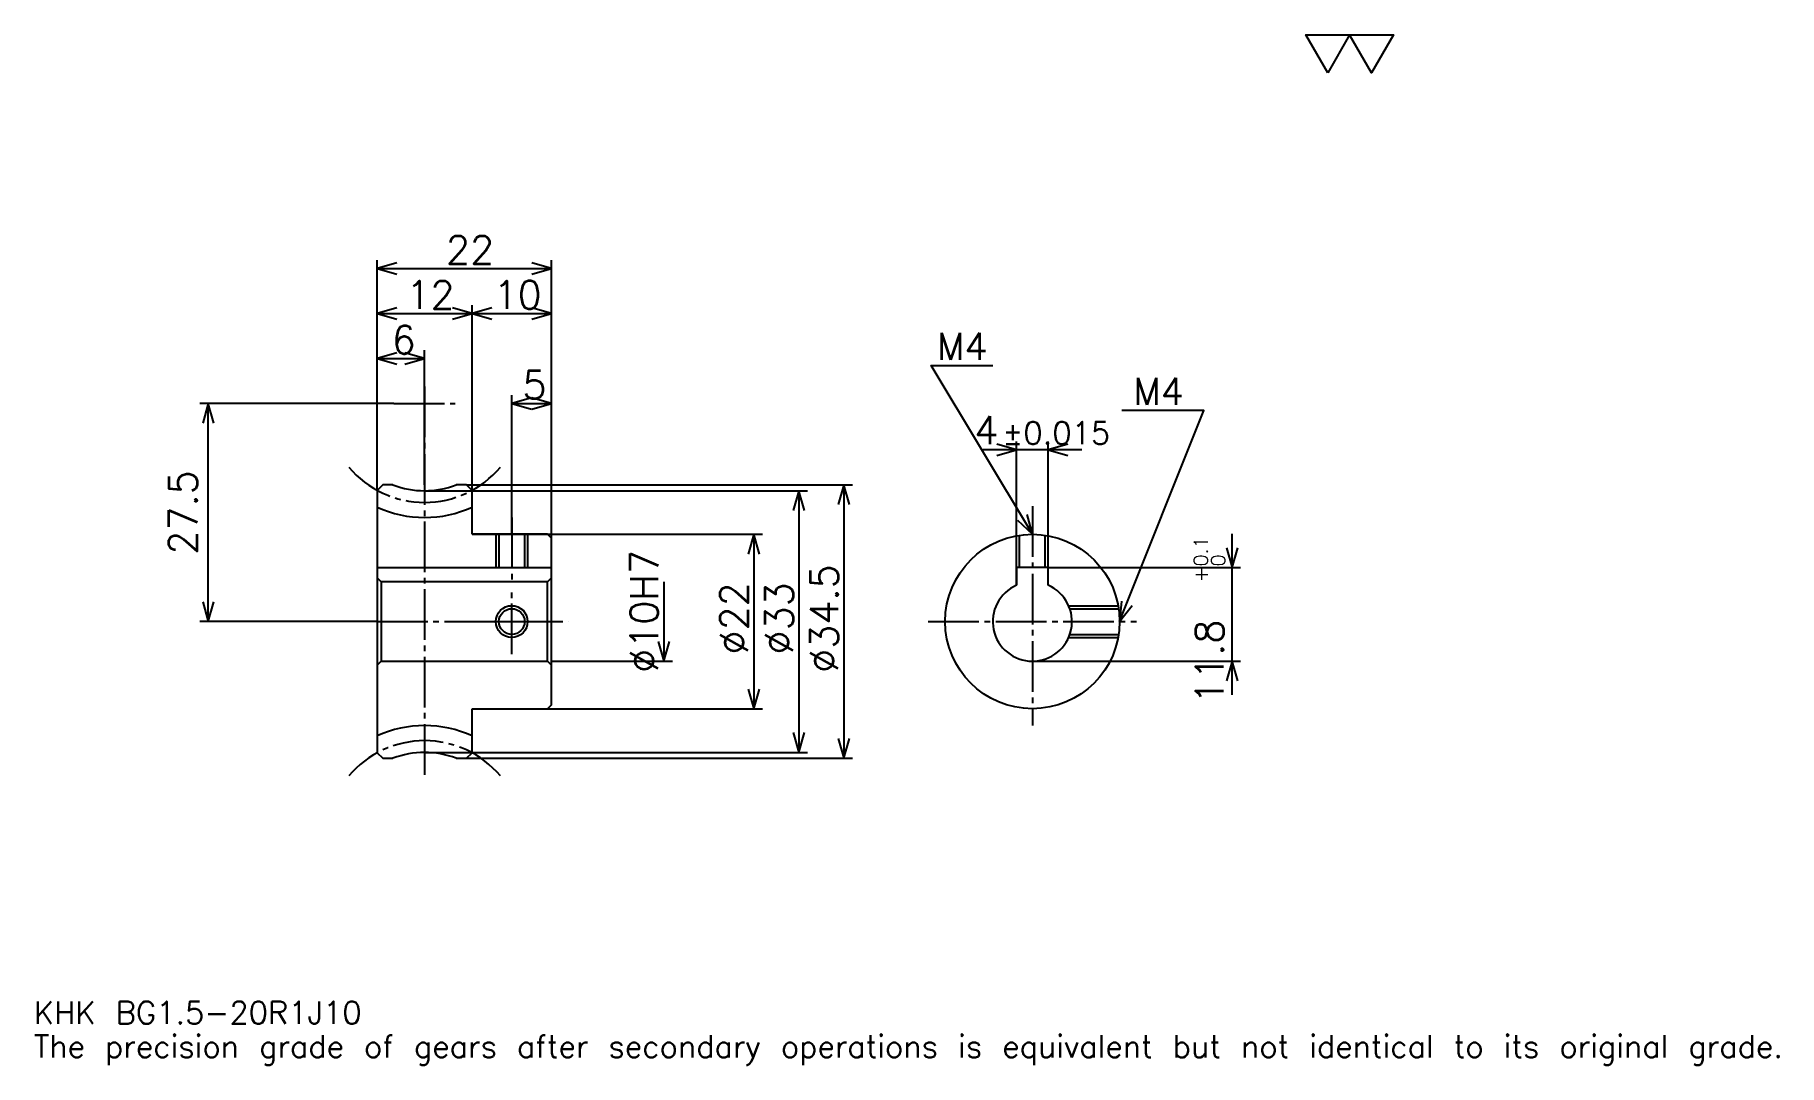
# Model space of a CAD drawing. Extents: x 7 to 227, y 3 to 133.
import ezdxf

# ---------------------------------------------------------------- set-up
doc = ezdxf.new("R2010")
doc.units = 0
doc.linetypes.add('DASHDOT', pattern=[8.516128, 6.387097, -0.709677, 0.709677, -0.709677])
doc.layers.get('0').update_dxf_attribs({"linetype": 'CONTINUOUS'})
doc.layers.add('DASHDOT', color=6, linetype='DASHDOT')
doc.styles.add('KANJI', font='TXT', dxfattribs={"bigfont": 'BIGFONT'})

msp = doc.modelspace()

# ---------------------------------------------------------------- linework, layer by layer
at = {"color": 5}
for p, q in [((50.387096, 75.798386), (50.387096, 104.145164)), ((72.3871, 75.798386), (72.3871, 104.145164)), ((50.387096, 103.080643), (72.3871, 103.080643)), ((50.387096, 97.403229), (62.387096, 97.403229)), ((62.387096, 75.798386), (62.387096, 98.467743)), ((62.387096, 97.403229), (72.3871, 97.403229)), ((56.387096, 75.798386), (56.387096, 92.790329)), ((50.387096, 91.725815), (56.387096, 91.725815)), ((52.516129, 86.048386), (28.032257, 86.048386)), ((29.096773, 58.548389), (29.096773, 86.048386)), ((67.3871, 75.798386), (67.3871, 87.112907)), ((67.3871, 86.048386), (72.3871, 86.048386)), ((139.322586, 80.19355), (126.806458, 80.19355)), ((131.064514, 65.348389), (131.064514, 81.258064)), ((135.064514, 65.348389), (135.064514, 81.258064)), ((50.387096, 75.088715), (50.387096, 75.798386)), ((56.387096, 75.048386), (72.3871, 75.048386)), ((61.677418, 75.798386), (72.3871, 75.798386)), ((62.387096, 75.088715), (62.387096, 75.798386)), ((67.3871, 69.548386), (67.3871, 75.798386)), ((67.3871, 69.548386), (67.3871, 75.798386)), ((72.3871, 75.798386), (110.354843, 75.798386)), ((72.3871, 69.048386), (72.3871, 75.798386)), ((72.3871, 75.048386), (104.677422, 75.048386)), ((103.6129, 75.048386), (103.6129, 42.048389)), ((109.290321, 75.798386), (109.290321, 41.298389)), ((62.387096, 69.548386), (72.3871, 69.548386)), ((72.3871, 69.548386), (99, 69.548386)), ((97.935486, 69.548386), (97.935486, 47.548389)), ((158.258072, 49.290325), (158.258072, 69.606453)), ((135.064514, 65.348389), (159.322586, 65.348389)), ((86.580643, 63.548389), (86.580643, 53.548389)), ((50.387096, 58.548389), (28.032257, 58.548389)), ((72.3871, 53.548389), (87.645164, 53.548389)), ((133.064514, 53.548389), (159.322586, 53.548389)), ((62.387096, 47.548389), (72.3871, 47.548389)), ((72.3871, 47.548389), (99, 47.548389)), ((56.387096, 42.048389), (72.3871, 42.048389)), ((72.3871, 42.048389), (104.677422, 42.048389)), ((61.677418, 41.298389), (72.3871, 41.298389)), ((72.3871, 41.298389), (110.354843, 41.298389))]:
    msp.add_line(p, q, dxfattribs=at)
at = {"color": 4}
for p, q in [((50.387096, 65.348389), (72.3871, 65.348389)), ((72.3871, 64.048386), (71.8871, 63.548389)), ((50.387096, 53.048389), (50.887096, 53.548389)), ((72.3871, 53.048389), (71.8871, 53.548389))]:
    msp.add_line(p, q, dxfattribs=at)
at = {"color": 7}
msp.add_lwpolyline([(170.322586, 127.741936), (167.55484, 132.539352), (178.625809, 132.539352), (175.858063, 127.741936), (173.090332, 132.539352), (170.322586, 127.741936)], dxfattribs=at)
at = {"color": 5}
for points in [[(52.870968, 103.790329), (50.387096, 103.080643), (52.870968, 102.370972)], [(69.903229, 102.370972), (72.3871, 103.080643), (69.903229, 103.790329)], [(52.870968, 98.112907), (50.387096, 97.403229), (52.870968, 96.69355)], [(59.903225, 96.69355), (62.387096, 97.403229), (59.903225, 98.112907)], [(64.870972, 98.112907), (62.387096, 97.403229), (64.870972, 96.69355)], [(69.903229, 96.69355), (72.3871, 97.403229), (69.903229, 98.112907)], [(52.870968, 92.435486), (50.387096, 91.725815), (52.870968, 91.016129)], [(53.903225, 91.016129), (56.387096, 91.725815), (53.903225, 92.435486)], [(133.064514, 69.548386), (120.290329, 90.838715), (128.096771, 90.838715)], [(29.80645, 83.564514), (29.096773, 86.048386), (28.387096, 83.564514)], [(69.870972, 86.758064), (67.3871, 86.048386), (69.870972, 85.338715)], [(69.903229, 85.338715), (72.3871, 86.048386), (69.903229, 86.758064)], [(144.064514, 58.548389), (154.709671, 85.161293), (144.348373, 85.161293)], [(128.580643, 79.483871), (131.064514, 80.19355), (128.580643, 80.903229)], [(137.548386, 80.903229), (135.064514, 80.19355), (137.548386, 79.483871)], [(104.322586, 72.564514), (103.6129, 75.048386), (102.903229, 72.564514)], [(110, 73.314514), (109.290321, 75.798386), (108.580643, 73.314514)], [(131.17804, 71.313164), (133.064514, 69.548386), (132.395126, 72.043419)], [(98.645157, 67.064514), (97.935486, 69.548386), (97.2258, 67.064514)], [(157.548386, 67.83226), (158.258072, 65.348389), (158.967743, 67.83226)], [(28.387096, 61.032261), (29.096773, 58.548389), (29.80645, 61.032261)], [(144.328079, 61.118172), (144.064514, 58.548389), (145.64592, 60.591038)], [(85.870972, 56.032261), (86.580643, 53.548389), (87.290329, 56.032261)], [(158.967743, 51.064518), (158.258072, 53.548389), (157.548386, 51.064518)], [(97.2258, 50.032261), (97.935486, 47.548389), (98.645157, 50.032261)], [(102.903229, 44.532261), (103.6129, 42.048389), (104.322586, 44.532261)], [(108.580643, 43.782261), (109.290321, 41.298389), (110, 43.782261)]]:
    msp.add_lwpolyline(points, dxfattribs=at)
at = {"color": 4}
for points in [[(52.394917, 75.798386), (51.096775, 75.798386), (50.387096, 75.088715), (50.387096, 53.048389)], [(62.387096, 69.548386), (62.387096, 75.088715), (61.677418, 75.798386), (60.379276, 75.798386)], [(62.387096, 47.548389), (71.8871, 47.548389), (72.3871, 48.048389), (72.3871, 69.048386), (71.8871, 69.548386), (62.387096, 69.548386)], [(65.3871, 69.548386), (65.3871, 65.348389)], [(65.767097, 69.548386), (65.767097, 65.348389)], [(69.007095, 69.548386), (69.007095, 65.348389)], [(69.3871, 69.548386), (69.3871, 65.348389)], [(131.064514, 63.130966), (131.064514, 69.365044)], [(131.444519, 65.348389), (131.444519, 69.428444)], [(134.684525, 65.348389), (134.684525, 69.428444)], [(135.064514, 63.130966), (135.064514, 69.365044)], [(50.387096, 64.048386), (50.887096, 63.548389), (50.887096, 53.548389), (71.8871, 53.548389), (71.8871, 63.548389), (50.887096, 63.548389)], [(135.064514, 63.130966), (135.064514, 65.348389), (131.064514, 65.348389), (131.064514, 63.130966)], [(137.647095, 60.548389), (143.88118, 60.548389)], [(137.7948, 60.168388), (143.94458, 60.168388)], [(137.647095, 56.548389), (143.88118, 56.548389)], [(137.7948, 56.928391), (143.94458, 56.928391)], [(50.387096, 53.048389), (50.387096, 42.008064), (51.096775, 41.298389), (52.394917, 41.298389)], [(60.379276, 41.298389), (61.677418, 41.298389), (62.387096, 42.008064), (62.387096, 47.548389)]]:
    msp.add_lwpolyline(points, dxfattribs=at)
for centre, radius in [((133.064514, 58.548389), 11), ((67.3871, 58.548389), 1.62)]:
    msp.add_circle(centre, radius, dxfattribs=at)
at = {"color": 7}
msp.add_circle((67.3871, 58.548389), 2, dxfattribs=at)
at = {"color": 4}
for centre, radius, start, end in [((56.387096, 86.048386), 11, 248.72003407, 291.27996593), ((56.387096, 86.048386), 14.375, 245.33000141, 294.66999859), ((133.064514, 58.548389), 5, 113.57817801, 66.42182199), ((56.387096, 31.048389), 14.375, 65.33000141, 114.66999859), ((56.387096, 31.048389), 11, 68.72003407, 111.27996593)]:
    msp.add_arc(centre, radius, start, end, dxfattribs=at)
at = {"layer": 'DASHDOT', "color": 7}
for p, q in [((56.387096, 88.177422), (56.387096, 39.169357)), ((52.516129, 86.048386), (60.258064, 86.048386)), ((133.064514, 73.096779), (133.064514, 45.419357)), ((50.387096, 58.548389), (74.516129, 58.548389)), ((119.935486, 58.548389), (146.193542, 58.548389))]:
    msp.add_line(p, q, dxfattribs=at)
for points in [[(67.3871, 71.677422), (67.3871, 63.219357)], [(67.3871, 54.419357), (67.3871, 62.677422)], [(63.258064, 58.548389), (71.516129, 58.548389)]]:
    msp.add_lwpolyline(points, dxfattribs=at)
for centre, start, end in [((56.387096, 86.048386), 220.00000249, 319.99999751), ((56.387096, 31.048389), 40.00000249, 139.99999751)]:
    msp.add_arc(centre, 12.475, start, end, dxfattribs=at)

# ---------------------------------------------------------------- texts
at = {"color": 7, "style": 'KANJI'}
for s, height, p in [('22', 3.548387, (59.080643, 103.648392)), ('12', 3.548387, (54.080647, 97.97097)), ('10', 3.548387, (65.080643, 97.97097)), ('6', 3.548387, (52.233871, 92.293549)), ('M4', 3.406452, (121, 91.548386)), ('5', 3.548387, (68.733871, 86.616135)), ('M4', 3.406452, (145.767731, 85.870972)), ('4', 3.548387, (125.739944, 80.903229)), ('%%p0.015', 2.83871, (129.252411, 80.903229)), ('KHK BG1.5-20R1J10', 2.83871, (7.096774, 7.806452)), ('The precision grade of gears after secondary operations is equivalent but not identical to its original grade.', 2.83871, (7.096774, 3.548387))]:
    msp.add_text(s, height=height, dxfattribs=at).set_placement(p)
for s, height, p in [('27.5', 3.548387, (27.677418, 66.975807)), ('0.1', 1.774194, (155.206451, 65.49659)), ('%%c10H7', 3.548387, (85.870972, 52.072582)), ('0', 1.774194, (157.406448, 65.49659)), ('%%c34.5', 3.548387, (108.580643, 52.072582)), ('+', 1.774194, (155.206451, 63.509491)), ('%%c22', 3.548387, (97.2258, 54.379036)), ('%%c33', 3.548387, (102.903229, 54.379036)), ('11.8', 3.548387, (157.193558, 48.150665))]:
    msp.add_text(s, height=height, rotation=90, dxfattribs=at).set_placement(p)

doc.saveas('drawing.dxf')
